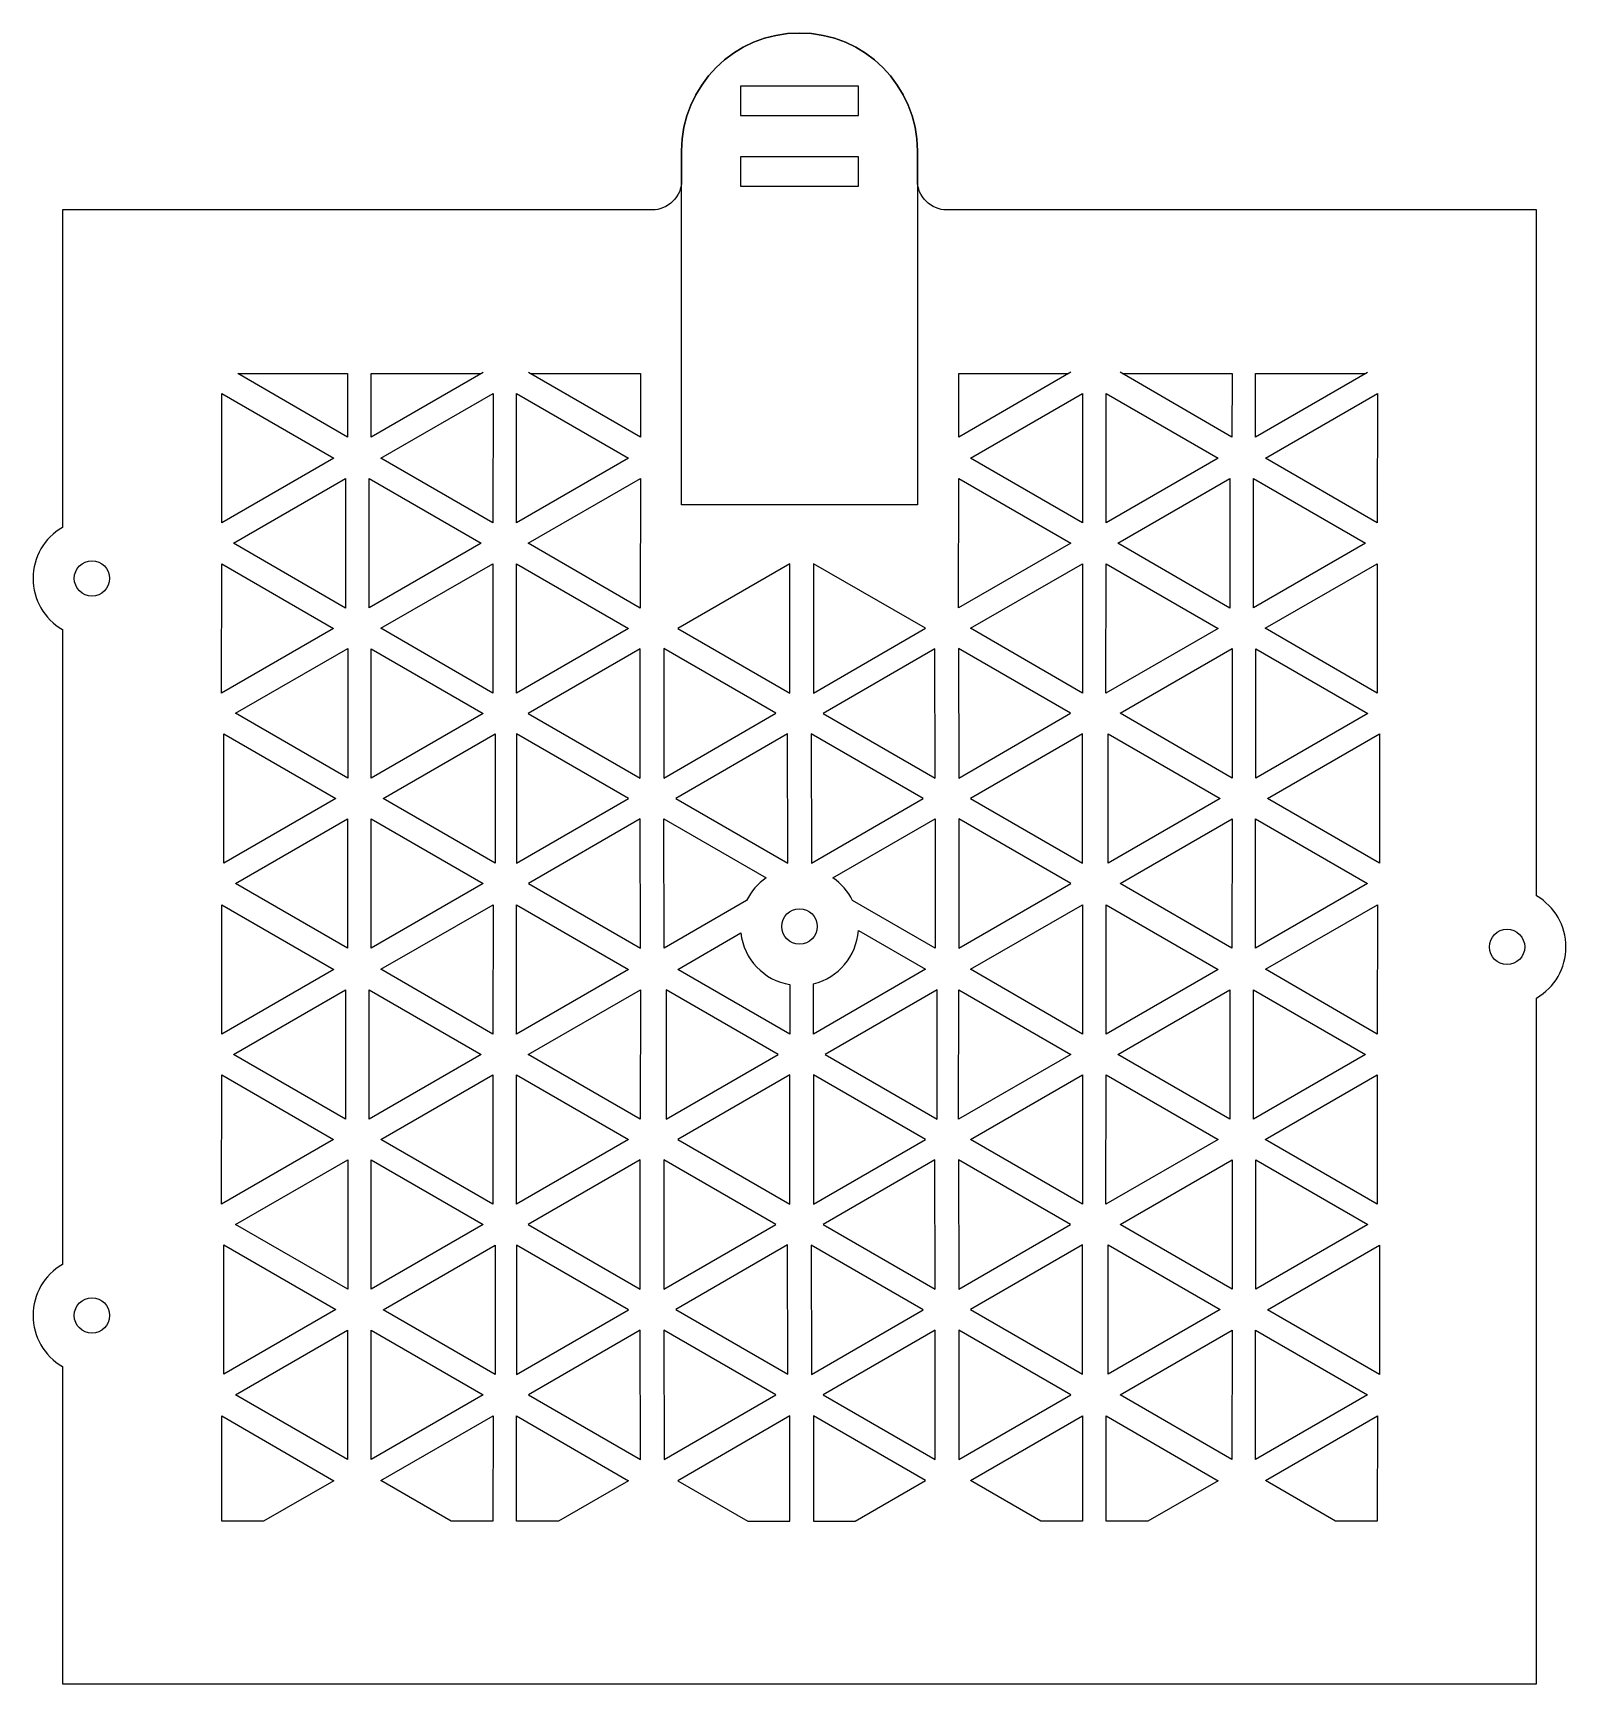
# Model space of a CAD drawing. Extents: x 80 to 340, y 10 to 290.
import ezdxf

# ---------------------------------------------------------------- set-up
doc = ezdxf.new("R2010")
doc.units = 0
doc.header["$LTSCALE"] = 10
doc.header["$MEASUREMENT"] = 0
doc.layers.get('0').update_dxf_attribs({"linetype": 'CONTINUOUS'})
doc.layers.add('Layer_1', color=7, linetype='CONTINUOUS')

msp = doc.modelspace()

# ---------------------------------------------------------------- linework, layer by layer
at = {"color": 7, "linetype": 'Continuous'}
for centre in [(90, 197.5), (210, 138.47), (330, 135), (90, 72.5)]:
    msp.add_circle(centre, 3, dxfattribs=at)
at = {"layer": 'Layer_1', "color": 7, "linetype": 'Continuous'}
for points in [[(335, 260), (235, 260, -0.414214), (230, 265), (230, 270, 1), (190, 270), (190, 265, -0.414214), (185, 260), (85, 260), (85, 206.16, 0.57735), (85, 188.84), (85, 81.16, 0.57735), (85, 63.84), (85, 10), (335, 10), (335, 126.34, 0.57735), (335, 143.66)], [(230, 270), (230, 265), (230, 210), (190, 210), (190, 265), (190, 270, -1)]]:
    msp.add_lwpolyline(points, format="xyb", close=True, dxfattribs=at)
at = {"layer": 'Layer_1', "color": 7, "linetype": 'Continuous', "flags": 128}
for points in [[(200, 276), (220, 276), (220, 281), (200, 281), (200, 276)], [(200, 264), (220, 264), (220, 269), (200, 269), (200, 264)], [(114.72, 232.25), (133.36, 232.25), (133.35, 221.48), (114.72, 232.25)], [(112.02, 228.86), (131.01, 217.88), (112, 206.93), (112.02, 228.86)], [(139.01, 217.91), (158.02, 228.87), (158, 206.93), (139.01, 217.91)], [(162.02, 228.86), (181.01, 217.88), (162, 206.93), (162.02, 228.86)], [(239.01, 217.91), (258.02, 228.87), (258, 206.93), (239.01, 217.91)], [(262.02, 228.86), (281.01, 217.88), (262, 206.93), (262.02, 228.86)], [(289.01, 217.91), (308.02, 228.87), (308, 206.93), (289.01, 217.91)], [(133.01, 214.42), (132.99, 192.48), (114, 203.46), (133.01, 214.42)], [(136.99, 192.51), (137.01, 214.45), (156, 203.46), (136.99, 192.51)], [(183.01, 214.42), (182.99, 192.48), (164, 203.46), (183.01, 214.42)], [(236.99, 192.51), (237.01, 214.45), (256, 203.46), (236.99, 192.51)], [(283.01, 214.42), (282.99, 192.48), (264, 203.46), (283.01, 214.42)], [(286.99, 192.51), (287.01, 214.45), (306, 203.46), (286.99, 192.51)], [(130.99, 189.02), (111.98, 178.06), (112, 200), (130.99, 189.02)], [(158, 200), (157.98, 178.06), (138.99, 189.04), (158, 200)], [(180.99, 189.02), (161.98, 178.06), (162, 200), (180.99, 189.02)], [(189.37, 189.02), (208.38, 178.06), (208.37, 200), (189.37, 189.02)], [(212.38, 178.06), (231.37, 189.04), (212.37, 200), (212.38, 178.06)], [(258, 200), (257.98, 178.06), (238.99, 189.04), (258, 200)], [(280.99, 189.02), (261.98, 178.06), (262, 200), (280.99, 189.02)], [(308, 200), (307.98, 178.06), (288.99, 189.04), (308, 200)], [(114.37, 174.63), (133.38, 185.59), (133.37, 163.65), (114.37, 174.63)], [(137.38, 185.58), (156.37, 174.6), (137.37, 163.65), (137.38, 185.58)], [(183, 163.65), (182.98, 185.58), (163.99, 174.6), (183, 163.65)], [(205.99, 174.63), (186.98, 185.59), (187, 163.65), (205.99, 174.63)], [(233, 163.65), (232.98, 185.58), (213.99, 174.6), (233, 163.65)], [(255.99, 174.63), (236.98, 185.59), (237, 163.65), (255.99, 174.63)], [(264.37, 174.63), (283.38, 185.59), (283.37, 163.65), (264.37, 174.63)], [(287.38, 185.58), (306.37, 174.6), (287.37, 163.65), (287.38, 185.58)], [(112.36, 149.23), (112.37, 171.17), (131.36, 160.19), (112.36, 149.23)], [(158.37, 171.14), (158.36, 149.2), (139.36, 160.18), (158.37, 171.14)], [(161.99, 171.14), (162.01, 149.2), (181, 160.18), (161.99, 171.14)], [(208.01, 149.23), (207.99, 171.17), (189, 160.19), (208.01, 149.23)], [(211.99, 171.14), (212.01, 149.2), (231, 160.18), (211.99, 171.14)], [(258.01, 149.23), (257.99, 171.17), (239, 160.19), (258.01, 149.23)], [(262.36, 149.23), (262.37, 171.17), (281.36, 160.19), (262.36, 149.23)], [(308.37, 171.14), (308.36, 149.2), (289.36, 160.18), (308.37, 171.14)], [(133.36, 156.72), (133.35, 134.78), (114.36, 145.76), (133.36, 156.72)], [(156.36, 145.74), (137.35, 134.78), (137.36, 156.72), (156.36, 145.74)], [(164.01, 145.74), (183.02, 134.78), (183, 156.72), (164.01, 145.74)], [(237.02, 134.78), (256.01, 145.76), (237, 156.72), (237.02, 134.78)], [(283.36, 156.72), (283.35, 134.78), (264.36, 145.76), (283.36, 156.72)], [(306.36, 145.74), (287.35, 134.78), (287.36, 156.72), (306.36, 145.74)], [(112.02, 142.16), (131.01, 131.18), (112, 120.23), (112.02, 142.16)], [(139.01, 131.21), (158.02, 142.17), (158, 120.23), (139.01, 131.21)], [(162.02, 142.16), (181.01, 131.18), (162, 120.23), (162.02, 142.16)], [(239.01, 131.21), (258.02, 142.17), (258, 120.23), (239.01, 131.21)], [(262.02, 142.16), (281.01, 131.18), (262, 120.23), (262.02, 142.16)], [(289.01, 131.21), (308.02, 142.17), (308, 120.23), (289.01, 131.21)], [(133.01, 127.72), (132.99, 105.78), (114, 116.76), (133.01, 127.72)], [(136.99, 105.81), (137.01, 127.75), (156, 116.76), (136.99, 105.81)], [(183.01, 127.72), (182.99, 105.78), (164, 116.76), (183.01, 127.72)], [(187.36, 127.72), (187.37, 105.78), (206.36, 116.76), (187.36, 127.72)], [(233.37, 105.81), (233.36, 127.75), (214.36, 116.76), (233.37, 105.81)], [(236.99, 105.81), (237.01, 127.75), (256, 116.76), (236.99, 105.81)], [(283.01, 127.72), (282.99, 105.78), (264, 116.76), (283.01, 127.72)], [(286.99, 105.81), (287.01, 127.75), (306, 116.76), (286.99, 105.81)], [(130.99, 102.32), (111.98, 91.36), (112, 113.3), (130.99, 102.32)], [(158, 113.3), (157.98, 91.36), (138.99, 102.34), (158, 113.3)], [(180.99, 102.32), (161.98, 91.36), (162, 113.3), (180.99, 102.32)], [(189.37, 102.32), (208.38, 91.36), (208.37, 113.3), (189.37, 102.32)], [(212.38, 91.36), (231.37, 102.34), (212.37, 113.3), (212.38, 91.36)], [(258, 113.3), (257.98, 91.36), (238.99, 102.34), (258, 113.3)], [(280.99, 102.32), (261.98, 91.36), (262, 113.3), (280.99, 102.32)], [(308, 113.3), (307.98, 91.36), (288.99, 102.34), (308, 113.3)], [(114.37, 87.93), (133.38, 98.89), (133.37, 76.95), (114.37, 87.93)], [(137.38, 98.88), (156.37, 87.9), (137.37, 76.95), (137.38, 98.88)], [(183, 76.95), (182.98, 98.88), (163.99, 87.9), (183, 76.95)], [(205.99, 87.93), (186.98, 98.89), (187, 76.95), (205.99, 87.93)], [(233, 76.95), (232.98, 98.88), (213.99, 87.9), (233, 76.95)], [(255.99, 87.93), (236.98, 98.89), (237, 76.95), (255.99, 87.93)], [(264.37, 87.93), (283.38, 98.89), (283.37, 76.95), (264.37, 87.93)], [(287.38, 98.88), (306.37, 87.9), (287.37, 76.95), (287.38, 98.88)], [(112.36, 62.53), (112.37, 84.47), (131.36, 73.49), (112.36, 62.53)], [(158.37, 84.44), (158.36, 62.5), (139.36, 73.48), (158.37, 84.44)], [(161.99, 84.44), (162.01, 62.5), (181, 73.48), (161.99, 84.44)], [(208.01, 62.53), (207.99, 84.47), (189, 73.49), (208.01, 62.53)], [(211.99, 84.44), (212.01, 62.5), (231, 73.48), (211.99, 84.44)], [(258.01, 62.53), (257.99, 84.47), (239, 73.49), (258.01, 62.53)], [(262.36, 62.53), (262.37, 84.47), (281.36, 73.49), (262.36, 62.53)], [(308.37, 84.44), (308.36, 62.5), (289.36, 73.48), (308.37, 84.44)], [(133.36, 70.02), (133.35, 48.08), (114.36, 59.06), (133.36, 70.02)], [(156.36, 59.04), (137.35, 48.08), (137.36, 70.02), (156.36, 59.04)], [(164.01, 59.04), (183.02, 48.08), (183, 70.02), (164.01, 59.04)], [(187.02, 48.08), (206.01, 59.06), (187, 70.02), (187.02, 48.08)], [(214.01, 59.04), (233.02, 48.08), (233, 70.02), (214.01, 59.04)], [(237.02, 48.08), (256.01, 59.06), (237, 70.02), (237.02, 48.08)], [(283.36, 70.02), (283.35, 48.08), (264.36, 59.06), (283.36, 70.02)], [(306.36, 59.04), (287.35, 48.08), (287.36, 70.02), (306.36, 59.04)], [(112, 37.62), (112.02, 55.46), (131.01, 44.48), (119.1, 37.62)], [(150.93, 37.62), (139.01, 44.51), (158.02, 55.47), (158, 37.62)], [(169.1, 37.62), (162, 37.62), (162.02, 55.46), (181.01, 44.48)], [(208.36, 37.62), (208.35, 55.46), (189.36, 44.48), (201.26, 37.62)], [(219.44, 37.62), (231.36, 44.51), (212.35, 55.47), (212.36, 37.62)], [(250.93, 37.62), (239.01, 44.51), (258.02, 55.47), (258, 37.62)], [(262, 37.62), (262.02, 55.46), (281.01, 44.48), (269.1, 37.62)], [(300.93, 37.62), (289.01, 44.51), (308.02, 55.47), (308, 37.62)]]:
    msp.add_lwpolyline(points, close=True, dxfattribs=at)
for points in [[(156.36, 232.44), (137.35, 221.48), (137.36, 232.25), (156.03, 232.25)], [(164.34, 232.25), (183.01, 232.25), (183.02, 221.48), (164.01, 232.44)], [(256.01, 232.46), (237.02, 221.48), (237.01, 232.25), (255.64, 232.25)], [(264.72, 232.25), (283.36, 232.25), (283.35, 221.48), (264.36, 232.46)], [(306.36, 232.44), (287.35, 221.48), (287.36, 232.25), (306.03, 232.25)]]:
    msp.add_lwpolyline(points, dxfattribs=at)
at = {"layer": 'Layer_1', "color": 7, "linetype": 'Continuous'}
for points in [[(204.35, 146.72, 0.12908), (201.02, 142.88), (187.02, 134.78), (187, 156.72), (204.35, 146.72)], [(218.98, 142.87, 0.128572), (215.68, 146.7), (233, 156.72), (233.02, 134.78), (218.98, 142.87)], [(200.06, 137.37, 0.335706), (208.36, 128.61), (208.36, 120.23), (189.36, 131.18), (200.06, 137.37)], [(212.36, 128.75, 0.326561), (219.98, 137.77), (231.36, 131.21), (212.36, 120.23), (212.36, 128.75)]]:
    msp.add_lwpolyline(points, format="xyb", dxfattribs=at)

doc.saveas('drawing.dxf')
